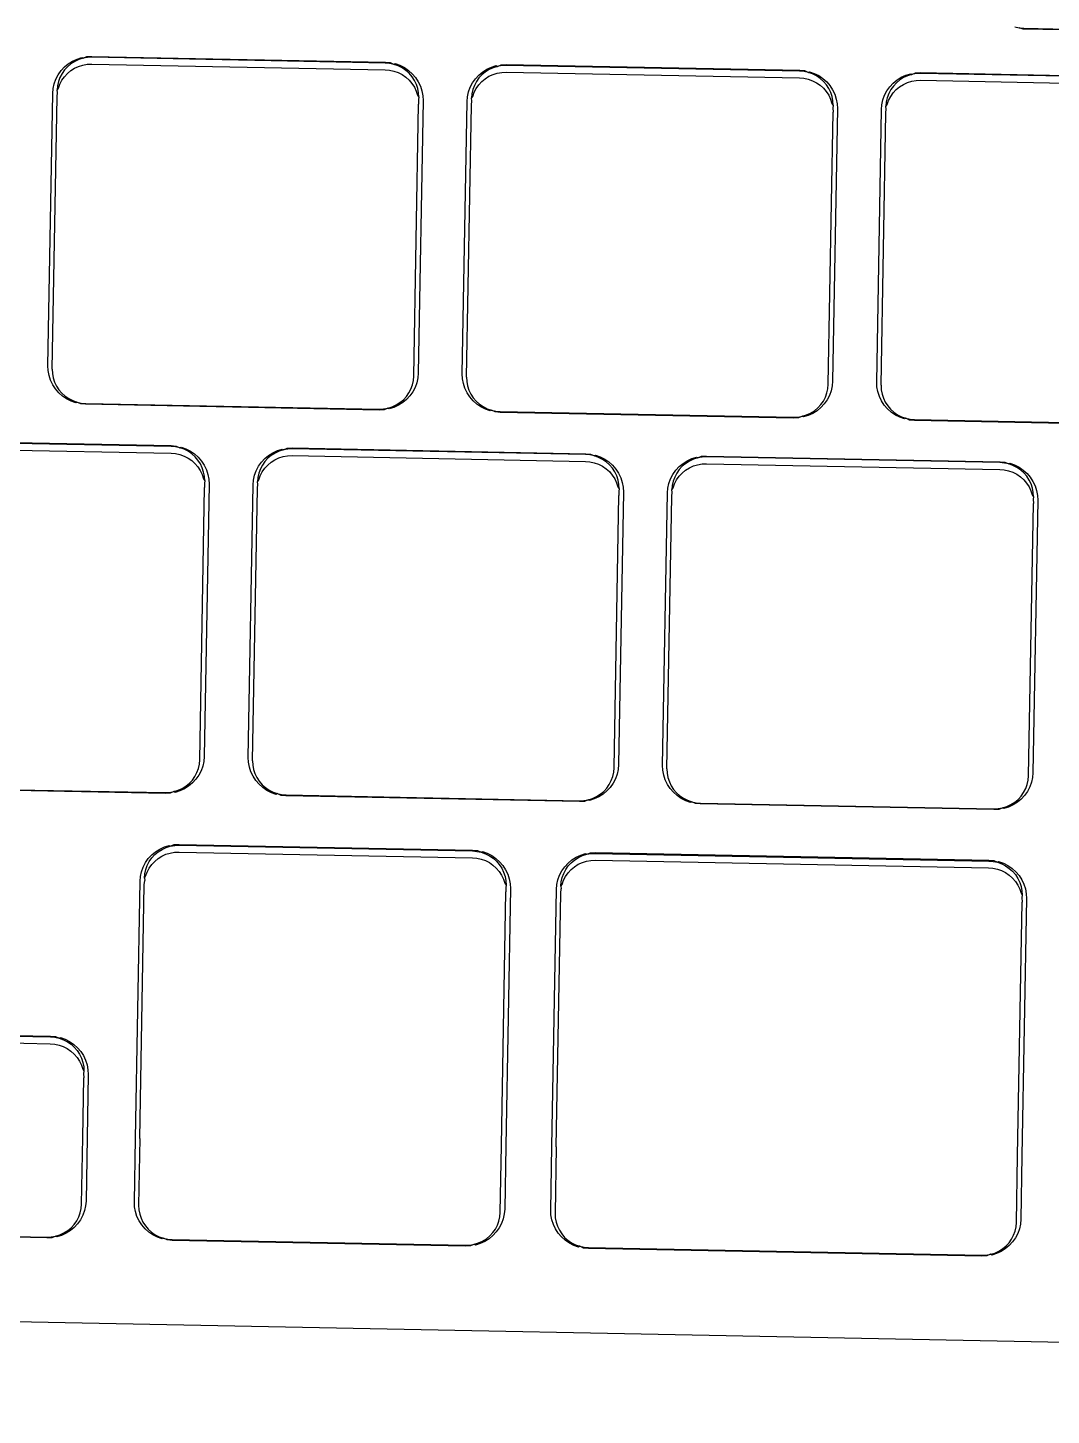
# Model space of a CAD drawing. Header units: millimetres. Extents: x -9564 to 100156, y -26854 to 24346.
# Drawn here: x 64217.8 to 64259, y -3054.6 to -2998.7 of the extents above; entities that cross this region are included whole.
import ezdxf

# ---------------------------------------------------------------- set-up
doc = ezdxf.new("R2010")
doc.units = ezdxf.units.MM
doc.header["$LTSCALE"] = 100
doc.layers.add('Muebles', color=112, linetype='Continuous')

msp = doc.modelspace()

# ---------------------------------------------------------------- linework, layer by layer
at = {"layer": 'Muebles'}
for p, q in [((64257.525, -2998.669), (64257.701, -2998.707)), ((64257.701, -2998.707), (64257.88, -2998.722)), ((64257.859, -2998.756), (64257.701, -2998.707)), ((64269.682, -2998.987), (64257.859, -2998.756)), ((64257.88, -2998.722), (64269.685, -2998.952)), ((64219.429, -3000.155), (64219.599, -3000.047)), ((64219.689, -3000.061), (64219.537, -3000.156)), ((64219.599, -3000.047), (64219.783, -2999.962)), ((64219.851, -2999.986), (64219.689, -3000.061)), ((64219.783, -2999.962), (64219.976, -2999.902)), ((64220.022, -2999.932), (64219.851, -2999.986)), ((64219.976, -2999.902), (64220.022, -2999.932)), ((64220.022, -2999.932), (64220.176, -2999.867)), ((64220.199, -2999.901), (64220.022, -2999.932)), ((64220.176, -2999.867), (64220.373, -2999.858)), ((64220.378, -2999.893), (64220.199, -2999.901)), ((64220.373, -2999.858), (64232.19, -3000.088)), ((64232.184, -3000.123), (64220.378, -2999.893)), ((64232.19, -3000.088), (64232.387, -3000.105)), ((64218.93, -3000.771), (64219.023, -3000.594)), ((64219.023, -3000.594), (64219.138, -3000.43)), ((64219.177, -3000.546), (64219.095, -3000.703)), ((64219.138, -3000.43), (64219.274, -3000.283)), ((64219.28, -3000.4), (64219.177, -3000.546)), ((64219.274, -3000.283), (64219.429, -3000.155)), ((64219.275, -3000.674), (64219.396, -3000.543)), ((64219.4, -3000.27), (64219.28, -3000.4)), ((64219.396, -3000.543), (64219.533, -3000.429)), ((64219.537, -3000.156), (64219.4, -3000.27)), ((64219.533, -3000.429), (64219.684, -3000.334)), ((64219.684, -3000.334), (64219.846, -3000.259)), ((64219.846, -3000.259), (64220.017, -3000.205)), ((64220.017, -3000.205), (64220.194, -3000.174)), ((64220.194, -3000.174), (64220.374, -3000.166)), ((64220.374, -3000.166), (64232.179, -3000.396)), ((64232.179, -3000.396), (64232.358, -3000.411)), ((64232.363, -3000.138), (64232.184, -3000.123)), ((64232.358, -3000.411), (64232.534, -3000.449)), ((64232.538, -3000.176), (64232.363, -3000.138)), ((64232.387, -3000.105), (64232.538, -3000.176)), ((64232.534, -3000.449), (64232.703, -3000.509)), ((64232.538, -3000.176), (64232.585, -3000.147)), ((64232.707, -3000.236), (64232.538, -3000.176)), ((64232.585, -3000.147), (64232.776, -3000.215)), ((64232.703, -3000.509), (64232.862, -3000.591)), ((64232.867, -3000.317), (64232.707, -3000.236)), ((64232.776, -3000.215), (64232.957, -3000.307)), ((64232.862, -3000.591), (64233.01, -3000.692)), ((64233.015, -3000.419), (64232.867, -3000.317)), ((64232.957, -3000.307), (64233.123, -3000.421)), ((64233.148, -3000.538), (64233.015, -3000.419)), ((64233.123, -3000.421), (64233.273, -3000.556)), ((64233.264, -3000.673), (64233.148, -3000.538)), ((64233.273, -3000.556), (64233.404, -3000.709)), ((64235.816, -3000.756), (64235.952, -3000.608)), ((64235.952, -3000.608), (64236.107, -3000.48)), ((64236.078, -3000.595), (64235.957, -3000.726)), ((64236.215, -3000.481), (64236.078, -3000.595)), ((64236.107, -3000.48), (64236.277, -3000.372)), ((64236.366, -3000.386), (64236.215, -3000.481)), ((64236.277, -3000.372), (64236.461, -3000.287)), ((64236.361, -3000.659), (64236.524, -3000.584)), ((64236.529, -3000.311), (64236.366, -3000.386)), ((64236.461, -3000.287), (64236.654, -3000.227)), ((64236.524, -3000.584), (64236.695, -3000.53)), ((64236.7, -3000.257), (64236.529, -3000.311)), ((64236.654, -3000.227), (64236.7, -3000.257)), ((64236.695, -3000.53), (64236.872, -3000.499)), ((64236.7, -3000.257), (64236.854, -3000.192)), ((64236.877, -3000.226), (64236.7, -3000.257)), ((64236.854, -3000.192), (64237.051, -3000.183)), ((64236.872, -3000.499), (64237.051, -3000.491)), ((64237.056, -3000.218), (64236.877, -3000.226)), ((64237.051, -3000.183), (64248.868, -3000.413)), ((64237.051, -3000.491), (64248.857, -3000.721)), ((64248.861, -3000.448), (64237.056, -3000.218)), ((64249.041, -3000.463), (64248.861, -3000.448)), ((64248.868, -3000.413), (64249.065, -3000.43)), ((64249.216, -3000.501), (64249.041, -3000.463)), ((64249.065, -3000.43), (64249.216, -3000.501)), ((64249.216, -3000.501), (64249.263, -3000.473)), ((64249.385, -3000.561), (64249.216, -3000.501)), ((64249.263, -3000.473), (64249.454, -3000.541)), ((64249.545, -3000.643), (64249.385, -3000.561)), ((64249.454, -3000.541), (64249.634, -3000.632)), ((64249.693, -3000.744), (64249.545, -3000.643)), ((64249.634, -3000.632), (64249.801, -3000.747)), ((64252.955, -3000.697), (64253.138, -3000.612)), ((64253.207, -3000.636), (64253.044, -3000.711)), ((64253.138, -3000.612), (64253.332, -3000.552)), ((64253.378, -3000.582), (64253.207, -3000.636)), ((64253.332, -3000.552), (64253.378, -3000.582)), ((64253.378, -3000.582), (64253.532, -3000.517)), ((64253.554, -3000.551), (64253.378, -3000.582)), ((64253.532, -3000.517), (64253.729, -3000.508)), ((64253.734, -3000.543), (64253.554, -3000.551)), ((64253.729, -3000.508), (64265.546, -3000.738)), ((64265.539, -3000.773), (64253.734, -3000.543)), ((64218.802, -3001.345), (64218.819, -3001.153)), ((64218.819, -3001.153), (64218.862, -3000.958)), ((64218.862, -3000.958), (64218.93, -3000.771)), ((64218.996, -3001.042), (64218.981, -3001.218)), ((64218.981, -3001.218), (64219.029, -3001.142)), ((64219.034, -3000.869), (64218.996, -3001.042)), ((64219.029, -3001.142), (64219.09, -3000.976)), ((64219.095, -3000.703), (64219.034, -3000.869)), ((64219.09, -3000.976), (64219.172, -3000.819)), ((64219.172, -3000.819), (64219.275, -3000.674)), ((64233.01, -3000.692), (64233.143, -3000.811)), ((64233.143, -3000.811), (64233.259, -3000.946)), ((64233.259, -3000.946), (64233.356, -3001.095)), ((64233.361, -3000.822), (64233.264, -3000.673)), ((64233.356, -3001.095), (64233.433, -3001.255)), ((64233.438, -3000.982), (64233.361, -3000.822)), ((64233.404, -3000.709), (64233.514, -3000.876)), ((64233.493, -3001.151), (64233.438, -3000.982)), ((64233.524, -3001.325), (64233.493, -3001.151)), ((64233.514, -3000.876), (64233.6, -3001.057)), ((64233.6, -3001.057), (64233.662, -3001.247)), ((64235.539, -3001.283), (64235.608, -3001.096)), ((64235.608, -3001.096), (64235.7, -3000.919)), ((64235.712, -3001.194), (64235.674, -3001.367)), ((64235.7, -3000.919), (64235.816, -3000.756)), ((64235.773, -3001.028), (64235.712, -3001.194)), ((64235.768, -3001.301), (64235.85, -3001.144)), ((64235.855, -3000.871), (64235.773, -3001.028)), ((64235.85, -3001.144), (64235.952, -3000.999)), ((64235.957, -3000.726), (64235.855, -3000.871)), ((64235.952, -3000.999), (64236.073, -3000.868)), ((64236.073, -3000.868), (64236.21, -3000.754)), ((64236.21, -3000.754), (64236.361, -3000.659)), ((64248.857, -3000.721), (64249.036, -3000.736)), ((64249.036, -3000.736), (64249.211, -3000.774)), ((64249.211, -3000.774), (64249.38, -3000.834)), ((64249.38, -3000.834), (64249.54, -3000.916)), ((64249.54, -3000.916), (64249.688, -3001.017)), ((64249.688, -3001.017), (64249.821, -3001.136)), ((64249.826, -3000.863), (64249.693, -3000.744)), ((64249.801, -3000.747), (64249.951, -3000.881)), ((64249.821, -3001.136), (64249.937, -3001.271)), ((64249.942, -3000.998), (64249.826, -3000.863)), ((64250.039, -3001.147), (64249.942, -3000.998)), ((64249.951, -3000.881), (64250.082, -3001.034)), ((64250.115, -3001.307), (64250.039, -3001.147)), ((64250.082, -3001.034), (64250.192, -3001.201)), ((64250.192, -3001.201), (64250.278, -3001.382)), ((64252.378, -3001.244), (64252.493, -3001.081)), ((64252.533, -3001.196), (64252.45, -3001.353)), ((64252.493, -3001.081), (64252.63, -3000.933)), ((64252.635, -3001.051), (64252.533, -3001.196)), ((64252.63, -3000.933), (64252.784, -3000.805)), ((64252.63, -3001.324), (64252.751, -3001.193)), ((64252.756, -3000.92), (64252.635, -3001.051)), ((64252.751, -3001.193), (64252.888, -3001.079)), ((64252.893, -3000.806), (64252.756, -3000.92)), ((64252.784, -3000.805), (64252.955, -3000.697)), ((64252.888, -3001.079), (64253.039, -3000.984)), ((64253.044, -3000.711), (64252.893, -3000.806)), ((64253.039, -3000.984), (64253.202, -3000.909)), ((64253.202, -3000.909), (64253.373, -3000.855)), ((64253.373, -3000.855), (64253.55, -3000.824)), ((64253.55, -3000.824), (64253.729, -3000.816)), ((64253.729, -3000.816), (64265.534, -3001.046)), ((64218.609, -3012.317), (64218.802, -3001.345)), ((64218.783, -3012.451), (64218.976, -3001.491)), ((64218.976, -3001.491), (64218.991, -3001.315)), ((64218.991, -3001.315), (64218.981, -3001.218)), ((64233.335, -3012.735), (64233.528, -3001.774)), ((64233.433, -3001.255), (64233.488, -3001.424)), ((64233.488, -3001.424), (64233.533, -3001.501)), ((64233.707, -3001.636), (64233.514, -3012.607)), ((64233.533, -3001.501), (64233.52, -3001.598)), ((64233.52, -3001.598), (64233.528, -3001.774)), ((64233.533, -3001.501), (64233.524, -3001.325)), ((64233.662, -3001.247), (64233.698, -3001.443)), ((64233.698, -3001.443), (64233.707, -3001.636)), ((64235.287, -3012.642), (64235.48, -3001.67)), ((64235.48, -3001.67), (64235.496, -3001.478)), ((64235.496, -3001.478), (64235.539, -3001.283)), ((64235.654, -3001.816), (64235.669, -3001.64)), ((64235.674, -3001.367), (64235.659, -3001.543)), ((64235.659, -3001.543), (64235.707, -3001.467)), ((64235.669, -3001.64), (64235.659, -3001.543)), ((64235.707, -3001.467), (64235.768, -3001.301)), ((64249.937, -3001.271), (64250.034, -3001.42)), ((64250.034, -3001.42), (64250.111, -3001.58)), ((64250.111, -3001.58), (64250.165, -3001.749)), ((64250.17, -3001.476), (64250.115, -3001.307)), ((64250.165, -3001.749), (64250.211, -3001.827)), ((64250.202, -3001.65), (64250.17, -3001.476)), ((64250.211, -3001.827), (64250.202, -3001.65)), ((64250.278, -3001.382), (64250.34, -3001.572)), ((64250.34, -3001.572), (64250.376, -3001.768)), ((64250.376, -3001.768), (64250.385, -3001.961)), ((64252.174, -3001.803), (64252.217, -3001.608)), ((64252.217, -3001.608), (64252.285, -3001.421)), ((64252.285, -3001.421), (64252.378, -3001.244)), ((64252.352, -3001.692), (64252.337, -3001.868)), ((64252.39, -3001.519), (64252.352, -3001.692)), ((64252.385, -3001.792), (64252.446, -3001.626)), ((64252.45, -3001.353), (64252.39, -3001.519)), ((64252.446, -3001.626), (64252.528, -3001.469)), ((64252.528, -3001.469), (64252.63, -3001.324)), ((64235.461, -3012.776), (64235.654, -3001.816)), ((64250.013, -3013.06), (64250.206, -3002.1)), ((64250.385, -3001.961), (64250.192, -3012.932)), ((64250.211, -3001.827), (64250.197, -3001.923)), ((64250.197, -3001.923), (64250.206, -3002.1)), ((64251.964, -3012.967), (64252.158, -3001.996)), ((64252.139, -3013.101), (64252.332, -3002.141)), ((64252.158, -3001.996), (64252.174, -3001.803)), ((64252.332, -3002.141), (64252.347, -3001.965)), ((64252.337, -3001.868), (64252.385, -3001.792)), ((64252.347, -3001.965), (64252.337, -3001.868)), ((64218.618, -3012.51), (64218.609, -3012.317)), ((64218.654, -3012.706), (64218.618, -3012.51)), ((64218.716, -3012.896), (64218.654, -3012.706)), ((64218.802, -3013.076), (64218.716, -3012.896)), ((64218.783, -3012.451), (64218.792, -3012.628)), ((64218.792, -3012.628), (64218.824, -3012.802)), ((64218.824, -3012.802), (64218.878, -3012.971)), ((64233.282, -3013.084), (64233.32, -3012.911)), ((64233.32, -3012.911), (64233.335, -3012.735)), ((64233.498, -3012.8), (64233.455, -3012.995)), ((64233.514, -3012.607), (64233.498, -3012.8)), ((64235.296, -3012.835), (64235.287, -3012.642)), ((64235.332, -3013.031), (64235.296, -3012.835)), ((64235.461, -3012.776), (64235.469, -3012.953)), ((64250.192, -3012.932), (64250.175, -3013.125)), ((64218.912, -3013.244), (64218.802, -3013.076)), ((64218.878, -3012.971), (64218.955, -3013.131)), ((64219.043, -3013.397), (64218.912, -3013.244)), ((64218.955, -3013.131), (64219.052, -3013.28)), ((64219.193, -3013.531), (64219.043, -3013.397)), ((64219.052, -3013.28), (64219.168, -3013.415)), ((64219.168, -3013.415), (64219.301, -3013.534)), ((64233.037, -3013.552), (64233.139, -3013.407)), ((64233.139, -3013.407), (64233.221, -3013.25)), ((64233.294, -3013.359), (64233.178, -3013.522)), ((64233.221, -3013.25), (64233.282, -3013.084)), ((64233.386, -3013.182), (64233.294, -3013.359)), ((64233.455, -3012.995), (64233.386, -3013.182)), ((64235.394, -3013.221), (64235.332, -3013.031)), ((64235.48, -3013.401), (64235.394, -3013.221)), ((64235.469, -3012.953), (64235.501, -3013.127)), ((64235.59, -3013.569), (64235.48, -3013.401)), ((64235.501, -3013.127), (64235.556, -3013.296)), ((64235.556, -3013.296), (64235.633, -3013.456)), ((64235.633, -3013.456), (64235.73, -3013.605)), ((64249.899, -3013.575), (64249.96, -3013.409)), ((64249.96, -3013.409), (64249.998, -3013.236)), ((64250.064, -3013.507), (64249.971, -3013.684)), ((64249.998, -3013.236), (64250.013, -3013.06)), ((64250.132, -3013.32), (64250.064, -3013.507)), ((64250.175, -3013.125), (64250.132, -3013.32)), ((64251.974, -3013.16), (64251.964, -3012.967)), ((64252.01, -3013.356), (64251.974, -3013.16)), ((64252.072, -3013.546), (64252.01, -3013.356)), ((64252.139, -3013.101), (64252.147, -3013.278)), ((64252.147, -3013.278), (64252.179, -3013.452)), ((64252.179, -3013.452), (64252.234, -3013.621)), ((64219.36, -3013.645), (64219.193, -3013.531)), ((64219.301, -3013.534), (64219.449, -3013.635)), ((64219.54, -3013.737), (64219.36, -3013.645)), ((64219.449, -3013.635), (64219.609, -3013.717)), ((64219.731, -3013.805), (64219.54, -3013.737)), ((64219.609, -3013.717), (64219.778, -3013.777)), ((64219.778, -3013.777), (64219.731, -3013.805)), ((64219.778, -3013.777), (64219.953, -3013.815)), ((64219.929, -3013.848), (64219.778, -3013.777)), ((64220.126, -3013.865), (64219.929, -3013.848)), ((64219.953, -3013.815), (64220.132, -3013.83)), ((64231.943, -3014.095), (64220.126, -3013.865)), ((64220.132, -3013.83), (64231.938, -3014.06)), ((64231.938, -3014.06), (64232.117, -3014.052)), ((64232.117, -3014.052), (64232.294, -3014.021)), ((64232.294, -3014.021), (64232.14, -3014.086)), ((64232.294, -3014.021), (64232.465, -3013.967)), ((64232.34, -3014.051), (64232.294, -3014.021)), ((64232.533, -3013.991), (64232.34, -3014.051)), ((64232.465, -3013.967), (64232.628, -3013.892)), ((64232.717, -3013.906), (64232.533, -3013.991)), ((64232.628, -3013.892), (64232.779, -3013.797)), ((64232.887, -3013.798), (64232.717, -3013.906)), ((64232.779, -3013.797), (64232.916, -3013.683)), ((64233.042, -3013.67), (64232.887, -3013.798)), ((64232.916, -3013.683), (64233.037, -3013.552)), ((64233.178, -3013.522), (64233.042, -3013.67)), ((64235.721, -3013.722), (64235.59, -3013.569)), ((64235.871, -3013.856), (64235.721, -3013.722)), ((64235.73, -3013.605), (64235.846, -3013.74)), ((64235.846, -3013.74), (64235.979, -3013.859)), ((64236.037, -3013.97), (64235.871, -3013.856)), ((64235.979, -3013.859), (64236.127, -3013.96)), ((64236.218, -3014.062), (64236.037, -3013.97)), ((64236.127, -3013.96), (64236.287, -3014.042)), ((64236.409, -3014.13), (64236.218, -3014.062)), ((64236.287, -3014.042), (64236.456, -3014.102)), ((64249.457, -3014.122), (64249.594, -3014.008)), ((64249.72, -3013.995), (64249.565, -3014.123)), ((64249.594, -3014.008), (64249.714, -3013.877)), ((64249.714, -3013.877), (64249.817, -3013.732)), ((64249.856, -3013.847), (64249.72, -3013.995)), ((64249.817, -3013.732), (64249.899, -3013.575)), ((64249.971, -3013.684), (64249.856, -3013.847)), ((64252.158, -3013.726), (64252.072, -3013.546)), ((64252.267, -3013.894), (64252.158, -3013.726)), ((64252.234, -3013.621), (64252.311, -3013.781)), ((64252.398, -3014.047), (64252.267, -3013.894)), ((64252.311, -3013.781), (64252.408, -3013.93)), ((64252.548, -3014.181), (64252.398, -3014.047)), ((64252.408, -3013.93), (64252.524, -3014.065)), ((64252.524, -3014.065), (64252.657, -3014.184)), ((64232.14, -3014.086), (64231.943, -3014.095)), ((64236.456, -3014.102), (64236.409, -3014.13)), ((64236.456, -3014.102), (64236.631, -3014.14)), ((64236.607, -3014.173), (64236.456, -3014.102)), ((64236.804, -3014.19), (64236.607, -3014.173)), ((64236.631, -3014.14), (64236.81, -3014.155)), ((64248.621, -3014.42), (64236.804, -3014.19)), ((64236.81, -3014.155), (64248.616, -3014.385)), ((64248.616, -3014.385), (64248.795, -3014.377)), ((64248.818, -3014.411), (64248.621, -3014.42)), ((64248.795, -3014.377), (64248.972, -3014.346)), ((64248.972, -3014.346), (64248.818, -3014.411)), ((64248.972, -3014.346), (64249.143, -3014.292)), ((64249.018, -3014.376), (64248.972, -3014.346)), ((64249.211, -3014.316), (64249.018, -3014.376)), ((64249.143, -3014.292), (64249.305, -3014.217)), ((64249.395, -3014.231), (64249.211, -3014.316)), ((64249.305, -3014.217), (64249.457, -3014.122)), ((64249.565, -3014.123), (64249.395, -3014.231)), ((64252.715, -3014.296), (64252.548, -3014.181)), ((64252.657, -3014.184), (64252.805, -3014.285)), ((64252.895, -3014.387), (64252.715, -3014.296)), ((64252.805, -3014.285), (64252.964, -3014.367)), ((64253.087, -3014.455), (64252.895, -3014.387)), ((64252.964, -3014.367), (64253.133, -3014.427)), ((64253.133, -3014.427), (64253.087, -3014.455)), ((64253.133, -3014.427), (64253.309, -3014.465)), ((64253.285, -3014.498), (64253.133, -3014.427)), ((64253.482, -3014.515), (64253.285, -3014.498)), ((64253.309, -3014.465), (64253.488, -3014.48)), ((64265.299, -3014.745), (64253.482, -3014.515)), ((64253.488, -3014.48), (64265.293, -3014.71)), ((64211.758, -3015.298), (64223.575, -3015.529)), ((64211.758, -3015.607), (64223.564, -3015.837)), ((64223.569, -3015.564), (64211.763, -3015.333)), ((64223.748, -3015.579), (64223.569, -3015.564)), ((64223.575, -3015.529), (64223.772, -3015.545)), ((64223.923, -3015.617), (64223.748, -3015.579)), ((64223.772, -3015.545), (64223.923, -3015.617)), ((64223.923, -3015.617), (64223.97, -3015.588)), ((64224.092, -3015.677), (64223.923, -3015.617)), ((64223.97, -3015.588), (64224.161, -3015.656)), ((64224.252, -3015.758), (64224.092, -3015.677)), ((64224.161, -3015.656), (64224.342, -3015.748)), ((64227.662, -3015.813), (64227.846, -3015.728)), ((64227.846, -3015.728), (64228.039, -3015.667)), ((64228.085, -3015.698), (64227.914, -3015.751)), ((64228.039, -3015.667), (64228.085, -3015.698)), ((64228.085, -3015.698), (64228.239, -3015.632)), ((64228.262, -3015.667), (64228.085, -3015.698)), ((64228.239, -3015.632), (64228.436, -3015.623)), ((64228.441, -3015.659), (64228.262, -3015.667)), ((64228.436, -3015.623), (64240.253, -3015.854)), ((64240.246, -3015.889), (64228.441, -3015.659)), ((64223.564, -3015.837), (64223.743, -3015.852)), ((64223.743, -3015.852), (64223.918, -3015.89)), ((64223.918, -3015.89), (64224.088, -3015.95)), ((64224.088, -3015.95), (64224.247, -3016.031)), ((64224.247, -3016.031), (64224.395, -3016.132)), ((64224.4, -3015.859), (64224.252, -3015.758)), ((64224.342, -3015.748), (64224.508, -3015.862)), ((64224.395, -3016.132), (64224.528, -3016.251)), ((64224.533, -3015.978), (64224.4, -3015.859)), ((64224.508, -3015.862), (64224.658, -3015.997)), ((64224.528, -3016.251), (64224.644, -3016.387)), ((64224.649, -3016.114), (64224.533, -3015.978)), ((64224.746, -3016.263), (64224.649, -3016.114)), ((64224.658, -3015.997), (64224.789, -3016.149)), ((64224.823, -3016.423), (64224.746, -3016.263)), ((64224.789, -3016.149), (64224.899, -3016.317)), ((64227.085, -3016.36), (64227.201, -3016.196)), ((64227.201, -3016.196), (64227.337, -3016.049)), ((64227.342, -3016.166), (64227.24, -3016.311)), ((64227.337, -3016.049), (64227.492, -3015.92)), ((64227.463, -3016.036), (64227.342, -3016.166)), ((64227.458, -3016.309), (64227.595, -3016.195)), ((64227.6, -3015.922), (64227.463, -3016.036)), ((64227.492, -3015.92), (64227.662, -3015.813)), ((64227.595, -3016.195), (64227.746, -3016.099)), ((64227.751, -3015.826), (64227.6, -3015.922)), ((64227.746, -3016.099), (64227.909, -3016.024)), ((64227.914, -3015.751), (64227.751, -3015.826)), ((64227.909, -3016.024), (64228.08, -3015.971)), ((64228.08, -3015.971), (64228.257, -3015.94)), ((64228.257, -3015.94), (64228.436, -3015.932)), ((64228.436, -3015.932), (64240.242, -3016.162)), ((64240.242, -3016.162), (64240.421, -3016.177)), ((64240.425, -3015.904), (64240.246, -3015.889)), ((64240.253, -3015.854), (64240.449, -3015.87)), ((64240.421, -3016.177), (64240.596, -3016.215)), ((64240.601, -3015.942), (64240.425, -3015.904)), ((64240.449, -3015.87), (64240.601, -3015.942)), ((64240.596, -3016.215), (64240.765, -3016.275)), ((64240.601, -3015.942), (64240.648, -3015.913)), ((64240.77, -3016.002), (64240.601, -3015.942)), ((64240.648, -3015.913), (64240.839, -3015.981)), ((64240.765, -3016.275), (64240.925, -3016.356)), ((64240.93, -3016.083), (64240.77, -3016.002)), ((64240.839, -3015.981), (64241.019, -3016.073)), ((64241.077, -3016.184), (64240.93, -3016.083)), ((64241.019, -3016.073), (64241.186, -3016.187)), ((64241.21, -3016.304), (64241.077, -3016.184)), ((64241.186, -3016.187), (64241.336, -3016.322)), ((64244.015, -3016.374), (64244.169, -3016.245)), ((64244.278, -3016.247), (64244.141, -3016.361)), ((64244.169, -3016.245), (64244.34, -3016.138)), ((64244.429, -3016.151), (64244.278, -3016.247)), ((64244.34, -3016.138), (64244.523, -3016.053)), ((64244.591, -3016.076), (64244.429, -3016.151)), ((64244.523, -3016.053), (64244.717, -3015.992)), ((64244.587, -3016.349), (64244.758, -3016.296)), ((64244.763, -3016.023), (64244.591, -3016.076)), ((64244.717, -3015.992), (64244.763, -3016.023)), ((64244.758, -3016.296), (64244.935, -3016.265)), ((64244.763, -3016.023), (64244.917, -3015.957)), ((64244.939, -3015.992), (64244.763, -3016.023)), ((64244.917, -3015.957), (64245.114, -3015.949)), ((64244.935, -3016.265), (64245.114, -3016.257)), ((64245.119, -3015.984), (64244.939, -3015.992)), ((64245.114, -3015.949), (64256.931, -3016.179)), ((64245.114, -3016.257), (64256.919, -3016.487)), ((64256.924, -3016.214), (64245.119, -3015.984)), ((64257.103, -3016.229), (64256.924, -3016.214)), ((64256.931, -3016.179), (64257.127, -3016.195)), ((64257.279, -3016.267), (64257.103, -3016.229)), ((64257.127, -3016.195), (64257.279, -3016.267)), ((64257.279, -3016.267), (64257.326, -3016.238)), ((64257.448, -3016.327), (64257.279, -3016.267)), ((64257.326, -3016.238), (64257.517, -3016.306)), ((64224.644, -3016.387), (64224.741, -3016.536)), ((64224.741, -3016.536), (64224.818, -3016.696)), ((64224.818, -3016.696), (64224.873, -3016.864)), ((64224.877, -3016.591), (64224.823, -3016.423)), ((64224.909, -3016.765), (64224.877, -3016.591)), ((64224.899, -3016.317), (64224.985, -3016.497)), ((64224.918, -3016.942), (64224.909, -3016.765)), ((64224.985, -3016.497), (64225.047, -3016.687)), ((64225.047, -3016.687), (64225.083, -3016.883)), ((64226.881, -3016.918), (64226.924, -3016.724)), ((64226.924, -3016.724), (64226.993, -3016.537)), ((64226.993, -3016.537), (64227.085, -3016.36)), ((64227.059, -3016.807), (64227.044, -3016.983)), ((64227.097, -3016.635), (64227.059, -3016.807)), ((64227.092, -3016.908), (64227.153, -3016.741)), ((64227.158, -3016.468), (64227.097, -3016.635)), ((64227.153, -3016.741), (64227.235, -3016.584)), ((64227.24, -3016.311), (64227.158, -3016.468)), ((64227.235, -3016.584), (64227.337, -3016.439)), ((64227.337, -3016.439), (64227.458, -3016.309)), ((64240.925, -3016.356), (64241.073, -3016.457)), ((64241.073, -3016.457), (64241.206, -3016.577)), ((64241.206, -3016.577), (64241.322, -3016.712)), ((64241.327, -3016.439), (64241.21, -3016.304)), ((64241.322, -3016.712), (64241.419, -3016.861)), ((64241.424, -3016.588), (64241.327, -3016.439)), ((64241.336, -3016.322), (64241.467, -3016.474)), ((64241.5, -3016.748), (64241.424, -3016.588)), ((64241.467, -3016.474), (64241.577, -3016.642)), ((64241.555, -3016.916), (64241.5, -3016.748)), ((64241.577, -3016.642), (64241.663, -3016.822)), ((64241.663, -3016.822), (64241.725, -3017.012)), ((64243.67, -3016.862), (64243.763, -3016.685)), ((64243.763, -3016.685), (64243.878, -3016.521)), ((64243.835, -3016.793), (64243.775, -3016.96)), ((64243.918, -3016.636), (64243.835, -3016.793)), ((64243.878, -3016.521), (64244.015, -3016.374)), ((64243.913, -3016.909), (64244.015, -3016.764)), ((64244.02, -3016.491), (64243.918, -3016.636)), ((64244.015, -3016.764), (64244.136, -3016.634)), ((64244.141, -3016.361), (64244.02, -3016.491)), ((64244.136, -3016.634), (64244.273, -3016.52)), ((64244.273, -3016.52), (64244.424, -3016.424)), ((64244.424, -3016.424), (64244.587, -3016.349)), ((64256.919, -3016.487), (64257.098, -3016.502)), ((64257.098, -3016.502), (64257.274, -3016.54)), ((64257.274, -3016.54), (64257.443, -3016.6)), ((64257.443, -3016.6), (64257.603, -3016.681)), ((64257.608, -3016.408), (64257.448, -3016.327)), ((64257.517, -3016.306), (64257.697, -3016.398)), ((64257.603, -3016.681), (64257.75, -3016.782)), ((64257.755, -3016.509), (64257.608, -3016.408)), ((64257.697, -3016.398), (64257.864, -3016.512)), ((64257.75, -3016.782), (64257.883, -3016.902)), ((64257.888, -3016.629), (64257.755, -3016.509)), ((64257.864, -3016.512), (64258.014, -3016.647)), ((64258.004, -3016.764), (64257.888, -3016.629)), ((64258.101, -3016.913), (64258.004, -3016.764)), ((64258.014, -3016.647), (64258.145, -3016.799)), ((64258.145, -3016.799), (64258.254, -3016.967)), ((64224.72, -3028.176), (64224.913, -3017.215)), ((64224.873, -3016.864), (64224.918, -3016.942)), ((64225.092, -3017.076), (64224.899, -3028.048)), ((64224.918, -3016.942), (64224.905, -3017.038)), ((64224.905, -3017.038), (64224.913, -3017.215)), ((64225.083, -3016.883), (64225.092, -3017.076)), ((64226.672, -3028.083), (64226.865, -3017.111)), ((64226.846, -3028.217), (64227.039, -3017.257)), ((64226.865, -3017.111), (64226.881, -3016.918)), ((64227.039, -3017.257), (64227.054, -3017.08)), ((64227.044, -3016.983), (64227.092, -3016.908)), ((64227.054, -3017.08), (64227.044, -3016.983)), ((64241.419, -3016.861), (64241.496, -3017.021)), ((64241.496, -3017.021), (64241.55, -3017.189)), ((64241.55, -3017.189), (64241.596, -3017.267)), ((64241.587, -3017.09), (64241.555, -3016.916)), ((64241.77, -3017.402), (64241.576, -3028.373)), ((64241.596, -3017.267), (64241.582, -3017.364)), ((64241.582, -3017.364), (64241.591, -3017.54)), ((64241.596, -3017.267), (64241.587, -3017.09)), ((64241.725, -3017.012), (64241.761, -3017.208)), ((64241.761, -3017.208), (64241.77, -3017.402)), ((64243.543, -3017.436), (64243.559, -3017.243)), ((64243.559, -3017.243), (64243.602, -3017.049)), ((64243.602, -3017.049), (64243.67, -3016.862)), ((64243.717, -3017.582), (64243.732, -3017.405)), ((64243.737, -3017.132), (64243.722, -3017.309)), ((64243.722, -3017.309), (64243.77, -3017.233)), ((64243.732, -3017.405), (64243.722, -3017.309)), ((64243.775, -3016.96), (64243.737, -3017.132)), ((64243.77, -3017.233), (64243.831, -3017.066)), ((64243.831, -3017.066), (64243.913, -3016.909)), ((64257.883, -3016.902), (64257.999, -3017.037)), ((64257.999, -3017.037), (64258.097, -3017.186)), ((64258.097, -3017.186), (64258.173, -3017.346)), ((64258.178, -3017.073), (64258.101, -3016.913)), ((64258.173, -3017.346), (64258.228, -3017.515)), ((64258.233, -3017.241), (64258.178, -3017.073)), ((64258.265, -3017.416), (64258.233, -3017.241)), ((64258.254, -3016.967), (64258.341, -3017.148)), ((64258.274, -3017.592), (64258.265, -3017.416)), ((64258.341, -3017.148), (64258.402, -3017.337)), ((64258.402, -3017.337), (64258.438, -3017.533)), ((64241.398, -3028.501), (64241.591, -3017.54)), ((64243.349, -3028.408), (64243.543, -3017.436)), ((64243.524, -3028.542), (64243.717, -3017.582)), ((64258.075, -3028.826), (64258.269, -3017.865)), ((64258.228, -3017.515), (64258.274, -3017.592)), ((64258.448, -3017.727), (64258.254, -3028.698)), ((64258.274, -3017.592), (64258.26, -3017.689)), ((64258.26, -3017.689), (64258.269, -3017.865)), ((64258.438, -3017.533), (64258.448, -3017.727)), ((64224.606, -3028.691), (64224.667, -3028.524)), ((64224.667, -3028.524), (64224.705, -3028.352)), ((64224.705, -3028.352), (64224.72, -3028.176)), ((64224.84, -3028.435), (64224.771, -3028.623)), ((64224.882, -3028.241), (64224.84, -3028.435)), ((64224.899, -3028.048), (64224.882, -3028.241)), ((64226.681, -3028.276), (64226.672, -3028.083)), ((64226.717, -3028.472), (64226.681, -3028.276)), ((64226.779, -3028.662), (64226.717, -3028.472)), ((64226.846, -3028.217), (64226.854, -3028.394)), ((64226.854, -3028.394), (64226.886, -3028.568)), ((64226.886, -3028.568), (64226.941, -3028.736)), ((64241.383, -3028.677), (64241.398, -3028.501)), ((64241.56, -3028.566), (64241.517, -3028.76)), ((64241.576, -3028.373), (64241.56, -3028.566)), ((64243.359, -3028.601), (64243.349, -3028.408)), ((64243.524, -3028.542), (64243.532, -3028.719)), ((64224.164, -3029.237), (64224.301, -3029.123)), ((64224.427, -3029.11), (64224.272, -3029.239)), ((64224.301, -3029.123), (64224.422, -3028.993)), ((64224.422, -3028.993), (64224.524, -3028.848)), ((64224.563, -3028.963), (64224.427, -3029.11)), ((64224.524, -3028.848), (64224.606, -3028.691)), ((64224.679, -3028.799), (64224.563, -3028.963)), ((64224.771, -3028.623), (64224.679, -3028.799)), ((64226.865, -3028.842), (64226.779, -3028.662)), ((64226.975, -3029.01), (64226.865, -3028.842)), ((64226.941, -3028.736), (64227.018, -3028.896)), ((64227.105, -3029.162), (64226.975, -3029.01)), ((64227.018, -3028.896), (64227.115, -3029.045)), ((64227.115, -3029.045), (64227.231, -3029.181)), ((64241.202, -3029.173), (64241.284, -3029.016)), ((64241.356, -3029.124), (64241.241, -3029.288)), ((64241.284, -3029.016), (64241.345, -3028.85)), ((64241.345, -3028.85), (64241.383, -3028.677)), ((64241.449, -3028.948), (64241.356, -3029.124)), ((64241.517, -3028.76), (64241.449, -3028.948)), ((64243.395, -3028.797), (64243.359, -3028.601)), ((64243.456, -3028.987), (64243.395, -3028.797)), ((64243.543, -3029.167), (64243.456, -3028.987)), ((64243.532, -3028.719), (64243.564, -3028.893)), ((64243.564, -3028.893), (64243.619, -3029.061)), ((64243.619, -3029.061), (64243.696, -3029.221)), ((64258.022, -3029.175), (64258.061, -3029.002)), ((64258.061, -3029.002), (64258.075, -3028.826)), ((64258.195, -3029.085), (64258.127, -3029.273)), ((64258.238, -3028.891), (64258.195, -3029.085)), ((64258.254, -3028.698), (64258.238, -3028.891)), ((64223.328, -3029.536), (64211.511, -3029.305)), ((64211.517, -3029.27), (64223.323, -3029.5)), ((64223.323, -3029.5), (64223.502, -3029.492)), ((64223.525, -3029.527), (64223.328, -3029.536)), ((64223.502, -3029.492), (64223.679, -3029.461)), ((64223.679, -3029.461), (64223.525, -3029.527)), ((64223.679, -3029.461), (64223.85, -3029.408)), ((64223.725, -3029.492), (64223.679, -3029.461)), ((64223.918, -3029.431), (64223.725, -3029.492)), ((64223.85, -3029.408), (64224.013, -3029.333)), ((64224.102, -3029.346), (64223.918, -3029.431)), ((64224.013, -3029.333), (64224.164, -3029.237)), ((64224.272, -3029.239), (64224.102, -3029.346)), ((64227.256, -3029.297), (64227.105, -3029.162)), ((64227.231, -3029.181), (64227.364, -3029.3)), ((64227.422, -3029.411), (64227.256, -3029.297)), ((64227.364, -3029.3), (64227.512, -3029.401)), ((64227.603, -3029.503), (64227.422, -3029.411)), ((64227.512, -3029.401), (64227.671, -3029.482)), ((64227.794, -3029.571), (64227.603, -3029.503)), ((64227.671, -3029.482), (64227.841, -3029.542)), ((64227.841, -3029.542), (64227.794, -3029.571)), ((64227.841, -3029.542), (64228.016, -3029.58)), ((64227.992, -3029.614), (64227.841, -3029.542)), ((64228.189, -3029.63), (64227.992, -3029.614)), ((64228.016, -3029.58), (64228.195, -3029.595)), ((64240.006, -3029.861), (64228.189, -3029.63)), ((64228.195, -3029.595), (64240.001, -3029.826)), ((64240.528, -3029.733), (64240.69, -3029.658)), ((64240.779, -3029.671), (64240.596, -3029.756)), ((64240.69, -3029.658), (64240.841, -3029.563)), ((64240.95, -3029.564), (64240.779, -3029.671)), ((64240.841, -3029.563), (64240.979, -3029.449)), ((64241.105, -3029.435), (64240.95, -3029.564)), ((64240.979, -3029.449), (64241.099, -3029.318)), ((64241.099, -3029.318), (64241.202, -3029.173)), ((64241.241, -3029.288), (64241.105, -3029.435)), ((64243.652, -3029.335), (64243.543, -3029.167)), ((64243.783, -3029.488), (64243.652, -3029.335)), ((64243.696, -3029.221), (64243.793, -3029.37)), ((64243.933, -3029.622), (64243.783, -3029.488)), ((64243.793, -3029.37), (64243.909, -3029.506)), ((64243.909, -3029.506), (64244.042, -3029.625)), ((64244.1, -3029.736), (64243.933, -3029.622)), ((64244.042, -3029.625), (64244.189, -3029.726)), ((64257.656, -3029.774), (64257.777, -3029.643)), ((64257.777, -3029.643), (64257.879, -3029.498)), ((64257.919, -3029.613), (64257.782, -3029.76)), ((64257.879, -3029.498), (64257.962, -3029.341)), ((64258.034, -3029.45), (64257.919, -3029.613)), ((64257.962, -3029.341), (64258.022, -3029.175)), ((64258.127, -3029.273), (64258.034, -3029.45)), ((64240.001, -3029.826), (64240.18, -3029.817)), ((64240.203, -3029.852), (64240.006, -3029.861)), ((64240.18, -3029.817), (64240.357, -3029.786)), ((64240.357, -3029.786), (64240.203, -3029.852)), ((64240.357, -3029.786), (64240.528, -3029.733)), ((64240.403, -3029.817), (64240.357, -3029.786)), ((64240.596, -3029.756), (64240.403, -3029.817)), ((64244.28, -3029.828), (64244.1, -3029.736)), ((64244.189, -3029.726), (64244.349, -3029.807)), ((64244.471, -3029.896), (64244.28, -3029.828)), ((64244.349, -3029.807), (64244.518, -3029.868)), ((64244.518, -3029.868), (64244.471, -3029.896)), ((64244.518, -3029.868), (64244.694, -3029.905)), ((64244.67, -3029.939), (64244.518, -3029.868)), ((64244.866, -3029.955), (64244.67, -3029.939)), ((64244.694, -3029.905), (64244.873, -3029.921)), ((64256.684, -3030.186), (64244.866, -3029.955)), ((64244.873, -3029.921), (64256.678, -3030.151)), ((64256.678, -3030.151), (64256.858, -3030.143)), ((64256.881, -3030.177), (64256.684, -3030.186)), ((64256.858, -3030.143), (64257.035, -3030.111)), ((64257.035, -3030.111), (64256.881, -3030.177)), ((64257.035, -3030.111), (64257.206, -3030.058)), ((64257.08, -3030.142), (64257.035, -3030.111)), ((64257.274, -3030.081), (64257.08, -3030.142)), ((64257.206, -3030.058), (64257.368, -3029.983)), ((64257.457, -3029.997), (64257.274, -3030.081)), ((64257.368, -3029.983), (64257.519, -3029.888)), ((64257.628, -3029.889), (64257.457, -3029.997)), ((64257.519, -3029.888), (64257.656, -3029.774)), ((64257.782, -3029.76), (64257.628, -3029.889)), ((64222.787, -3032.01), (64222.941, -3031.881)), ((64222.913, -3031.996), (64223.05, -3031.882)), ((64222.941, -3031.881), (64223.112, -3031.773)), ((64223.05, -3031.882), (64223.201, -3031.787)), ((64223.112, -3031.773), (64223.295, -3031.689)), ((64223.201, -3031.787), (64223.363, -3031.712)), ((64223.295, -3031.689), (64223.489, -3031.628)), ((64223.359, -3031.985), (64223.53, -3031.932)), ((64223.363, -3031.712), (64223.535, -3031.658)), ((64223.489, -3031.628), (64223.535, -3031.658)), ((64223.53, -3031.932), (64223.706, -3031.9)), ((64223.535, -3031.658), (64223.689, -3031.593)), ((64223.535, -3031.658), (64223.711, -3031.627)), ((64223.689, -3031.593), (64223.886, -3031.584)), ((64223.706, -3031.9), (64223.886, -3031.892)), ((64223.711, -3031.627), (64223.891, -3031.619)), ((64223.886, -3031.584), (64235.703, -3031.815)), ((64223.886, -3031.892), (64235.691, -3032.122)), ((64223.891, -3031.619), (64235.696, -3031.849)), ((64235.696, -3031.849), (64235.875, -3031.865)), ((64235.703, -3031.815), (64235.899, -3031.831)), ((64235.875, -3031.865), (64236.051, -3031.902)), ((64235.899, -3031.831), (64236.051, -3031.902)), ((64236.051, -3031.902), (64236.098, -3031.874)), ((64236.051, -3031.902), (64236.22, -3031.963)), ((64236.098, -3031.874), (64236.289, -3031.942)), ((64236.289, -3031.942), (64236.469, -3032.034)), ((64240.294, -3031.985), (64240.448, -3031.92)), ((64240.448, -3031.92), (64240.645, -3031.911)), ((64240.645, -3031.911), (64256.478, -3032.219)), ((64222.374, -3032.685), (64222.442, -3032.497)), ((64222.442, -3032.497), (64222.535, -3032.32)), ((64222.535, -3032.32), (64222.65, -3032.157)), ((64222.547, -3032.595), (64222.607, -3032.429)), ((64222.607, -3032.429), (64222.69, -3032.272)), ((64222.65, -3032.157), (64222.787, -3032.01)), ((64222.685, -3032.545), (64222.787, -3032.4)), ((64222.69, -3032.272), (64222.792, -3032.127)), ((64222.787, -3032.4), (64222.908, -3032.269)), ((64222.792, -3032.127), (64222.913, -3031.996)), ((64222.908, -3032.269), (64223.045, -3032.155)), ((64223.045, -3032.155), (64223.196, -3032.06)), ((64223.196, -3032.06), (64223.359, -3031.985)), ((64235.691, -3032.122), (64235.87, -3032.138)), ((64235.87, -3032.138), (64236.046, -3032.175)), ((64236.046, -3032.175), (64236.215, -3032.236)), ((64236.215, -3032.236), (64236.375, -3032.317)), ((64236.22, -3031.963), (64236.38, -3032.044)), ((64236.375, -3032.317), (64236.522, -3032.418)), ((64236.38, -3032.044), (64236.527, -3032.145)), ((64236.469, -3032.034), (64236.636, -3032.148)), ((64236.522, -3032.418), (64236.655, -3032.537)), ((64236.527, -3032.145), (64236.66, -3032.264)), ((64236.636, -3032.148), (64236.786, -3032.282)), ((64236.66, -3032.264), (64236.776, -3032.4)), ((64236.776, -3032.4), (64236.873, -3032.548)), ((64236.786, -3032.282), (64236.917, -3032.435)), ((64236.917, -3032.435), (64237.026, -3032.603)), ((64239.294, -3032.647), (64239.41, -3032.484)), ((64239.41, -3032.484), (64239.546, -3032.336)), ((64239.449, -3032.599), (64239.551, -3032.454)), ((64239.546, -3032.336), (64239.701, -3032.208)), ((64239.551, -3032.454), (64239.672, -3032.323)), ((64239.667, -3032.596), (64239.804, -3032.482)), ((64239.672, -3032.323), (64239.809, -3032.209)), ((64239.701, -3032.208), (64239.871, -3032.1)), ((64239.804, -3032.482), (64239.956, -3032.387)), ((64239.809, -3032.209), (64239.96, -3032.114)), ((64239.871, -3032.1), (64240.055, -3032.015)), ((64239.956, -3032.387), (64240.118, -3032.312)), ((64239.96, -3032.114), (64240.123, -3032.039)), ((64240.055, -3032.015), (64240.248, -3031.955)), ((64240.118, -3032.312), (64240.289, -3032.258)), ((64240.123, -3032.039), (64240.294, -3031.985)), ((64240.248, -3031.955), (64240.294, -3031.985)), ((64240.289, -3032.258), (64240.466, -3032.227)), ((64240.294, -3031.985), (64240.471, -3031.954)), ((64240.466, -3032.227), (64240.645, -3032.219)), ((64240.471, -3031.954), (64240.65, -3031.946)), ((64240.645, -3032.219), (64256.466, -3032.527)), ((64240.65, -3031.946), (64256.471, -3032.254)), ((64256.471, -3032.254), (64256.65, -3032.269)), ((64256.478, -3032.219), (64256.674, -3032.236)), ((64256.65, -3032.269), (64256.826, -3032.307)), ((64256.674, -3032.236), (64256.826, -3032.307)), ((64256.826, -3032.307), (64256.873, -3032.279)), ((64256.826, -3032.307), (64256.995, -3032.368)), ((64256.873, -3032.279), (64257.064, -3032.347)), ((64256.995, -3032.368), (64257.154, -3032.449)), ((64257.064, -3032.347), (64257.244, -3032.439)), ((64257.154, -3032.449), (64257.302, -3032.55)), ((64257.244, -3032.439), (64257.411, -3032.553)), ((64222.315, -3033.072), (64222.331, -3032.879)), ((64222.331, -3032.879), (64222.374, -3032.685)), ((64222.489, -3033.217), (64222.504, -3033.041)), ((64222.494, -3032.944), (64222.509, -3032.768)), ((64222.494, -3032.944), (64222.542, -3032.868)), ((64222.494, -3032.944), (64222.504, -3033.041)), ((64222.509, -3032.768), (64222.547, -3032.595)), ((64222.542, -3032.868), (64222.602, -3032.702)), ((64222.602, -3032.702), (64222.685, -3032.545)), ((64236.655, -3032.537), (64236.771, -3032.673)), ((64236.771, -3032.673), (64236.869, -3032.822)), ((64236.869, -3032.822), (64236.945, -3032.982)), ((64236.873, -3032.548), (64236.95, -3032.709)), ((64236.945, -3032.982), (64237, -3033.15)), ((64236.95, -3032.709), (64237.005, -3032.877)), ((64237.005, -3032.877), (64237.037, -3033.051)), ((64237.026, -3032.603), (64237.113, -3032.783)), ((64237.037, -3033.051), (64237.046, -3033.228)), ((64237.113, -3032.783), (64237.174, -3032.973)), ((64237.174, -3032.973), (64237.21, -3033.169)), ((64239.09, -3033.206), (64239.133, -3033.011)), ((64239.133, -3033.011), (64239.202, -3032.824)), ((64239.202, -3032.824), (64239.294, -3032.647)), ((64239.268, -3033.095), (64239.306, -3032.922)), ((64239.301, -3033.195), (64239.362, -3033.029)), ((64239.306, -3032.922), (64239.367, -3032.756)), ((64239.362, -3033.029), (64239.444, -3032.872)), ((64239.367, -3032.756), (64239.449, -3032.599)), ((64239.444, -3032.872), (64239.547, -3032.727)), ((64239.547, -3032.727), (64239.667, -3032.596)), ((64256.466, -3032.527), (64256.645, -3032.543)), ((64256.645, -3032.543), (64256.821, -3032.58)), ((64256.821, -3032.58), (64256.99, -3032.641)), ((64256.99, -3032.641), (64257.15, -3032.722)), ((64257.15, -3032.722), (64257.297, -3032.823)), ((64257.297, -3032.823), (64257.43, -3032.942)), ((64257.302, -3032.55), (64257.435, -3032.669)), ((64257.411, -3032.553), (64257.561, -3032.687)), ((64257.43, -3032.942), (64257.546, -3033.078)), ((64257.435, -3032.669), (64257.551, -3032.804)), ((64257.551, -3032.804), (64257.648, -3032.953)), ((64257.561, -3032.687), (64257.692, -3032.84)), ((64257.648, -3032.953), (64257.725, -3033.114)), ((64257.692, -3032.84), (64257.801, -3033.008)), ((64257.801, -3033.008), (64257.888, -3033.188)), ((64222.132, -3043.427), (64222.315, -3033.072)), ((64222.309, -3043.43), (64222.489, -3033.217)), ((64236.861, -3043.714), (64237.041, -3033.501)), ((64237, -3033.15), (64237.046, -3033.228)), ((64237.046, -3033.228), (64237.032, -3033.324)), ((64237.032, -3033.324), (64237.041, -3033.501)), ((64237.22, -3033.362), (64237.037, -3043.717)), ((64237.21, -3033.169), (64237.22, -3033.362)), ((64238.892, -3043.754), (64239.074, -3033.398)), ((64239.068, -3043.757), (64239.248, -3033.544)), ((64239.074, -3033.398), (64239.09, -3033.206)), ((64239.248, -3033.544), (64239.263, -3033.368)), ((64239.253, -3033.271), (64239.268, -3033.095)), ((64239.253, -3033.271), (64239.301, -3033.195)), ((64239.253, -3033.271), (64239.263, -3033.368)), ((64257.546, -3033.078), (64257.644, -3033.226)), ((64257.644, -3033.226), (64257.72, -3033.387)), ((64257.72, -3033.387), (64257.775, -3033.555)), ((64257.725, -3033.114), (64257.78, -3033.282)), ((64257.775, -3033.555), (64257.82, -3033.633)), ((64257.78, -3033.282), (64257.812, -3033.456)), ((64257.812, -3033.456), (64257.82, -3033.633)), ((64257.888, -3033.188), (64257.949, -3033.378)), ((64257.949, -3033.378), (64257.985, -3033.574)), ((64257.985, -3033.574), (64257.995, -3033.767)), ((64257.635, -3044.119), (64257.816, -3033.906)), ((64257.82, -3033.633), (64257.807, -3033.729)), ((64257.807, -3033.729), (64257.816, -3033.906)), ((64257.995, -3033.767), (64257.812, -3044.122)), ((64206.898, -3039.072), (64218.715, -3039.302)), ((64206.903, -3039.107), (64218.708, -3039.337)), ((64206.898, -3039.38), (64218.703, -3039.61)), ((64218.703, -3039.61), (64218.882, -3039.625)), ((64218.708, -3039.337), (64218.887, -3039.352)), ((64218.715, -3039.302), (64218.911, -3039.319)), ((64218.882, -3039.625), (64219.058, -3039.663)), ((64218.887, -3039.352), (64219.063, -3039.39)), ((64218.911, -3039.319), (64219.063, -3039.39)), ((64219.058, -3039.663), (64219.227, -3039.723)), ((64219.063, -3039.39), (64219.11, -3039.362)), ((64219.063, -3039.39), (64219.232, -3039.45)), ((64219.11, -3039.362), (64219.301, -3039.43)), ((64219.227, -3039.723), (64219.387, -3039.805)), ((64219.232, -3039.45), (64219.392, -3039.532)), ((64219.301, -3039.43), (64219.481, -3039.522)), ((64219.392, -3039.532), (64219.539, -3039.633)), ((64219.481, -3039.522), (64219.648, -3039.636)), ((64219.539, -3039.633), (64219.672, -3039.752)), ((64219.648, -3039.636), (64219.798, -3039.77)), ((64219.672, -3039.752), (64219.788, -3039.887)), ((64219.387, -3039.805), (64219.534, -3039.906)), ((64219.534, -3039.906), (64219.667, -3040.025)), ((64219.667, -3040.025), (64219.783, -3040.16)), ((64219.783, -3040.16), (64219.881, -3040.309)), ((64219.788, -3039.887), (64219.885, -3040.036)), ((64219.798, -3039.77), (64219.929, -3039.923)), ((64219.881, -3040.309), (64219.957, -3040.469)), ((64219.885, -3040.036), (64219.962, -3040.196)), ((64219.929, -3039.923), (64220.038, -3040.091)), ((64219.962, -3040.196), (64220.017, -3040.365)), ((64220.038, -3040.091), (64220.125, -3040.271)), ((64220.125, -3040.271), (64220.186, -3040.461)), ((64219.957, -3040.469), (64220.012, -3040.638)), ((64220.012, -3040.638), (64220.058, -3040.716)), ((64220.017, -3040.365), (64220.049, -3040.539)), ((64220.058, -3040.716), (64220.044, -3040.812)), ((64220.044, -3040.812), (64220.053, -3040.989)), ((64220.049, -3040.539), (64220.058, -3040.716)), ((64220.186, -3040.461), (64220.222, -3040.657)), ((64220.232, -3040.85), (64220.187, -3043.389)), ((64220.222, -3040.657), (64220.232, -3040.85)), ((64220.01, -3043.385), (64220.053, -3040.989)), ((64219.963, -3046.072), (64220.01, -3043.385)), ((64220.187, -3043.389), (64220.142, -3045.945)), ((64222.087, -3045.983), (64222.132, -3043.427)), ((64222.309, -3043.43), (64222.261, -3046.117)), ((64236.813, -3046.401), (64236.861, -3043.714)), ((64237.037, -3043.717), (64236.992, -3046.273)), ((64238.846, -3046.309), (64238.892, -3043.754)), ((64239.068, -3043.757), (64239.021, -3046.444)), ((64257.588, -3046.806), (64257.635, -3044.119)), ((64257.812, -3044.122), (64257.767, -3046.678)), ((64219.849, -3046.588), (64219.91, -3046.421)), ((64219.91, -3046.421), (64219.948, -3046.249)), ((64219.948, -3046.249), (64219.963, -3046.072)), ((64220.083, -3046.332), (64220.014, -3046.519)), ((64220.126, -3046.138), (64220.083, -3046.332)), ((64220.142, -3045.945), (64220.126, -3046.138)), ((64222.096, -3046.176), (64222.087, -3045.983)), ((64222.132, -3046.372), (64222.096, -3046.176)), ((64222.194, -3046.562), (64222.132, -3046.372)), ((64222.261, -3046.117), (64222.27, -3046.294)), ((64222.27, -3046.294), (64222.302, -3046.468)), ((64222.302, -3046.468), (64222.357, -3046.636)), ((64236.798, -3046.577), (64236.813, -3046.401)), ((64236.976, -3046.466), (64236.933, -3046.66)), ((64236.992, -3046.273), (64236.976, -3046.466)), ((64238.856, -3046.503), (64238.846, -3046.309)), ((64239.021, -3046.444), (64239.029, -3046.62)), ((64219.407, -3047.134), (64219.544, -3047.02)), ((64219.67, -3047.007), (64219.515, -3047.136)), ((64219.544, -3047.02), (64219.665, -3046.89)), ((64219.665, -3046.89), (64219.767, -3046.745)), ((64219.806, -3046.86), (64219.67, -3047.007)), ((64219.767, -3046.745), (64219.849, -3046.588)), ((64219.922, -3046.696), (64219.806, -3046.86)), ((64220.014, -3046.519), (64219.922, -3046.696)), ((64222.281, -3046.742), (64222.194, -3046.562)), ((64222.39, -3046.91), (64222.281, -3046.742)), ((64222.357, -3046.636), (64222.433, -3046.797)), ((64222.521, -3047.063), (64222.39, -3046.91)), ((64222.433, -3046.797), (64222.531, -3046.945)), ((64222.531, -3046.945), (64222.647, -3047.081)), ((64236.617, -3047.073), (64236.699, -3046.916)), ((64236.772, -3047.025), (64236.656, -3047.188)), ((64236.699, -3046.916), (64236.76, -3046.75)), ((64236.76, -3046.75), (64236.798, -3046.577)), ((64236.865, -3046.848), (64236.772, -3047.025)), ((64236.933, -3046.66), (64236.865, -3046.848)), ((64238.892, -3046.699), (64238.856, -3046.503)), ((64238.954, -3046.888), (64238.892, -3046.699)), ((64239.04, -3047.069), (64238.954, -3046.888)), ((64239.029, -3046.62), (64239.061, -3046.795)), ((64239.061, -3046.795), (64239.116, -3046.963)), ((64239.116, -3046.963), (64239.193, -3047.123)), ((64257.535, -3047.155), (64257.573, -3046.982)), ((64257.573, -3046.982), (64257.588, -3046.806)), ((64257.751, -3046.871), (64257.708, -3047.065)), ((64257.767, -3046.678), (64257.751, -3046.871)), ((64218.571, -3047.432), (64206.754, -3047.202)), ((64206.761, -3047.167), (64218.566, -3047.397)), ((64218.566, -3047.397), (64218.745, -3047.389)), ((64218.768, -3047.424), (64218.571, -3047.432)), ((64218.745, -3047.389), (64218.922, -3047.358)), ((64218.922, -3047.358), (64218.768, -3047.424)), ((64218.922, -3047.358), (64219.093, -3047.305)), ((64218.968, -3047.388), (64218.922, -3047.358)), ((64219.161, -3047.328), (64218.968, -3047.388)), ((64219.093, -3047.305), (64219.256, -3047.23)), ((64219.345, -3047.243), (64219.161, -3047.328)), ((64219.256, -3047.23), (64219.407, -3047.134)), ((64219.515, -3047.136), (64219.345, -3047.243)), ((64222.671, -3047.197), (64222.521, -3047.063)), ((64222.647, -3047.081), (64222.78, -3047.2)), ((64222.838, -3047.311), (64222.671, -3047.197)), ((64222.78, -3047.2), (64222.927, -3047.301)), ((64223.018, -3047.403), (64222.838, -3047.311)), ((64222.927, -3047.301), (64223.087, -3047.382)), ((64223.209, -3047.471), (64223.018, -3047.403)), ((64223.087, -3047.382), (64223.256, -3047.443)), ((64223.256, -3047.443), (64223.209, -3047.471)), ((64223.256, -3047.443), (64223.432, -3047.481)), ((64223.408, -3047.514), (64223.256, -3047.443)), ((64223.604, -3047.53), (64223.408, -3047.514)), ((64223.432, -3047.481), (64223.611, -3047.496)), ((64235.421, -3047.761), (64223.604, -3047.53)), ((64223.611, -3047.496), (64235.416, -3047.726)), ((64235.943, -3047.633), (64236.106, -3047.558)), ((64236.195, -3047.572), (64236.011, -3047.656)), ((64236.106, -3047.558), (64236.257, -3047.463)), ((64236.366, -3047.464), (64236.195, -3047.572)), ((64236.257, -3047.463), (64236.394, -3047.349)), ((64236.52, -3047.335), (64236.366, -3047.464)), ((64236.394, -3047.349), (64236.515, -3047.218)), ((64236.515, -3047.218), (64236.617, -3047.073)), ((64236.656, -3047.188), (64236.52, -3047.335)), ((64239.149, -3047.237), (64239.04, -3047.069)), ((64239.28, -3047.389), (64239.149, -3047.237)), ((64239.193, -3047.123), (64239.29, -3047.272)), ((64239.43, -3047.524), (64239.28, -3047.389)), ((64239.29, -3047.272), (64239.406, -3047.407)), ((64239.406, -3047.407), (64239.539, -3047.527)), ((64239.597, -3047.638), (64239.43, -3047.524)), ((64239.539, -3047.527), (64239.687, -3047.628)), ((64257.29, -3047.623), (64257.392, -3047.478)), ((64257.392, -3047.478), (64257.474, -3047.321)), ((64257.547, -3047.43), (64257.431, -3047.593)), ((64257.474, -3047.321), (64257.535, -3047.155)), ((64257.639, -3047.253), (64257.547, -3047.43)), ((64257.708, -3047.065), (64257.639, -3047.253)), ((64235.416, -3047.726), (64235.596, -3047.718)), ((64235.618, -3047.752), (64235.421, -3047.761)), ((64235.596, -3047.718), (64235.772, -3047.687)), ((64235.772, -3047.687), (64235.618, -3047.752)), ((64235.772, -3047.687), (64235.943, -3047.633)), ((64235.818, -3047.717), (64235.772, -3047.687)), ((64236.011, -3047.656), (64235.818, -3047.717)), ((64239.778, -3047.73), (64239.597, -3047.638)), ((64239.687, -3047.628), (64239.846, -3047.709)), ((64239.969, -3047.798), (64239.778, -3047.73)), ((64239.846, -3047.709), (64240.015, -3047.769)), ((64240.015, -3047.769), (64239.969, -3047.798)), ((64240.015, -3047.769), (64240.191, -3047.807)), ((64240.167, -3047.841), (64240.015, -3047.769)), ((64240.364, -3047.857), (64240.167, -3047.841)), ((64240.191, -3047.807), (64240.37, -3047.822)), ((64256.196, -3048.166), (64240.364, -3047.857)), ((64240.37, -3047.822), (64256.191, -3048.131)), ((64256.191, -3048.131), (64256.37, -3048.123)), ((64256.37, -3048.123), (64256.547, -3048.091)), ((64256.547, -3048.091), (64256.393, -3048.157)), ((64256.547, -3048.091), (64256.718, -3048.038)), ((64256.593, -3048.122), (64256.547, -3048.091)), ((64256.786, -3048.061), (64256.593, -3048.122)), ((64256.718, -3048.038), (64256.881, -3047.963)), ((64256.97, -3047.977), (64256.786, -3048.061)), ((64256.881, -3047.963), (64257.032, -3047.868)), ((64257.14, -3047.869), (64256.97, -3047.977)), ((64257.032, -3047.868), (64257.169, -3047.754)), ((64257.295, -3047.74), (64257.14, -3047.869)), ((64257.169, -3047.754), (64257.29, -3047.623)), ((64257.431, -3047.593), (64257.295, -3047.74)), ((64256.393, -3048.157), (64256.196, -3048.166)), ((64410.122, -3054.571), (64173.972, -3049.968))]:
    msp.add_line(p, q, dxfattribs=at)

doc.saveas('drawing.dxf')
